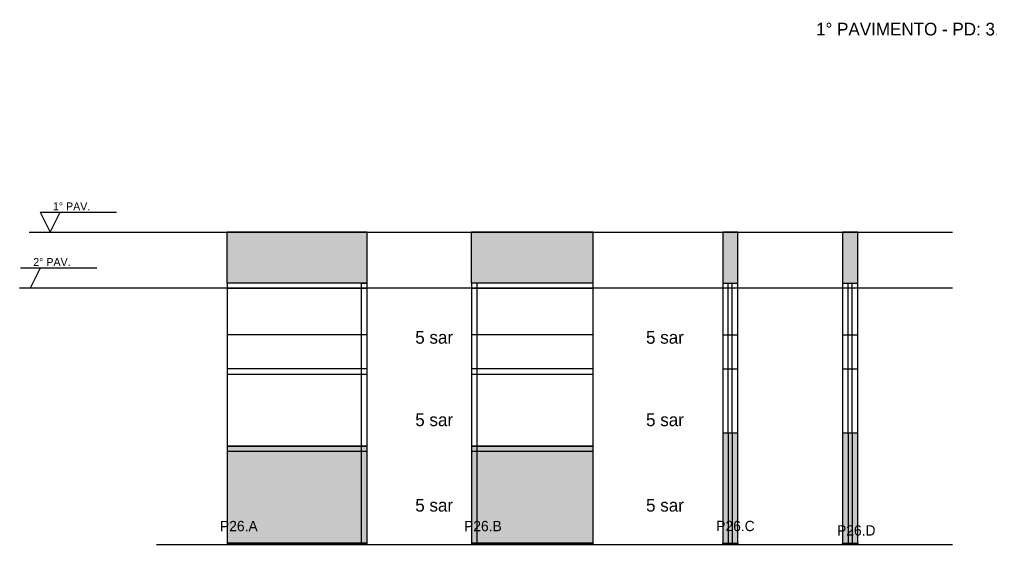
# Model space of a CAD drawing. Header units: metres. Extents: x 3473 to 8260, y 7512 to 8182.
# Drawn here: x 4824 to 6045, y 7512 to 8172 of the extents above; entities that cross this region are included whole.
import ezdxf

# ---------------------------------------------------------------- set-up
doc = ezdxf.new("R2010")
doc.units = ezdxf.units.M
for name, color, linetype in [('COTA', 7, 'Continuous'), ('Hachura', 7, 'Continuous'), ('NIVEL 1° PAV.', 7, 'Continuous'), ('NIVEL 2° PAV.', 7, 'Continuous'), ('NOMENCLATURA', 7, 'Continuous'), ('Nível', 7, 'Continuous'), ('Painéis', 7, 'Continuous'), ('SARR_2.2x7', 7, 'Continuous'), ('Texto Seção', 7, 'Continuous')]:
    doc.layers.add(name, color=color, linetype=linetype)

msp = doc.modelspace()

# ---------------------------------------------------------------- hatches: boundary and pattern name
at = {"layer": 'COTA'}
h = msp.add_hatch(color=7, dxfattribs=at)
h.dxf.hatch_style = 1
h.paths.add_polyline_path([(5085.4, 7840.5), (5261.4, 7840.5), (5261.4, 7840.5), (5261.4, 7904.5), (5261.4, 7904.5), (5085.4, 7904.5), (5085.4, 7904.5), (5085.4, 7840.5)])
h = msp.add_hatch(color=7, dxfattribs=at)
h.dxf.hatch_style = 1
h.paths.add_polyline_path([(5392.8, 7840.5), (5545.8, 7840.5), (5545.8, 7840.5), (5545.8, 7904.5), (5545.8, 7904.5), (5392.8, 7904.5), (5392.8, 7904.5), (5392.8, 7840.5)])
h = msp.add_hatch(color=7, dxfattribs=at)
h.dxf.hatch_style = 1
h.paths.add_polyline_path([(5708.5, 7840.5), (5727.5, 7840.5), (5727.5, 7840.5), (5727.5, 7904.5), (5727.5, 7904.5), (5708.5, 7904.5), (5708.5, 7904.5), (5708.5, 7840.5)])
h = msp.add_hatch(color=7, dxfattribs=at)
h.dxf.hatch_style = 1
h.paths.add_polyline_path([(5859.3, 7840.5), (5878.3, 7840.5), (5878.3, 7840.5), (5878.3, 7904.5), (5878.3, 7904.5), (5859.3, 7904.5), (5859.3, 7904.5), (5859.3, 7840.5)])
at = {"layer": 'Hachura'}
h = msp.add_hatch(color=7, dxfattribs=at)
h.dxf.hatch_style = 1
h.paths.add_polyline_path([(5727.5, 7511.5), (5727.5, 7651.5), (5727.5, 7651.5), (5708.5, 7651.5), (5708.5, 7651.5), (5708.5, 7511.5), (5708.5, 7511.5), (5727.5, 7511.5), (5727.5, 7511.5)])
h = msp.add_hatch(color=7, dxfattribs=at)
h.dxf.hatch_style = 1
h.paths.add_polyline_path([(5878.3, 7511.5), (5878.3, 7651.5), (5878.3, 7651.5), (5859.3, 7651.5), (5859.3, 7651.5), (5859.3, 7511.5), (5859.3, 7511.5), (5878.3, 7511.5), (5878.3, 7511.5)])
h = msp.add_hatch(color=7, dxfattribs=at)
h.dxf.hatch_style = 1
h.paths.add_polyline_path([(5261.4, 7511.5), (5261.4, 7635.5), (5261.4, 7635.5), (5085.4, 7635.5), (5085.4, 7635.5), (5085.4, 7511.5), (5085.4, 7511.5), (5261.4, 7511.5)])
h = msp.add_hatch(color=7, dxfattribs=at)
h.dxf.hatch_style = 1
h.paths.add_polyline_path([(5545.8, 7511.5), (5545.8, 7635.5), (5545.8, 7635.5), (5392.8, 7635.5), (5392.8, 7635.5), (5392.8, 7511.5), (5392.8, 7511.5), (5545.8, 7511.5), (5545.8, 7511.5)])

# ---------------------------------------------------------------- linework, layer by layer
at = {"layer": 'COTA', "color": 7, "lineweight": 25}
for p, q in [((5261.4, 7904.5), (5085.4, 7904.5)), ((5085.4, 7840.5), (5085.4, 7904.5)), ((5261.4, 7840.5), (5261.4, 7904.5)), ((5545.8, 7904.5), (5392.8, 7904.5)), ((5392.8, 7840.5), (5392.8, 7904.5)), ((5545.8, 7840.5), (5545.8, 7904.5))]:
    msp.add_line(p, q, dxfattribs=at)
for points in [[(5727.5, 7840.5), (5727.5, 7904.5), (5708.5, 7904.5), (5708.5, 7840.5)], [(5878.3, 7840.5), (5878.3, 7904.5), (5859.3, 7904.5), (5859.3, 7840.5)]]:
    msp.add_lwpolyline(points, dxfattribs=at)
at = {"layer": 'NIVEL 1° PAV.', "color": 7, "lineweight": 25}
for p, q in [((4850.3, 7929.5), (4946.3, 7929.5)), ((4850.3, 7929.5), (4862.8, 7904.5)), ((4862.8, 7904.5), (4875.3, 7929.5)), ((4836.5, 7904.5), (5997.4, 7904.5))]:
    msp.add_line(p, q, dxfattribs=at)
at = {"layer": 'NIVEL 2° PAV.', "color": 7, "lineweight": 25}
for p, q in [((4825.6, 7859.5), (4921.6, 7859.5)), ((4838.1, 7834.5), (4850.6, 7859.5)), ((4824.2, 7834.5), (5997.4, 7834.5))]:
    msp.add_line(p, q, dxfattribs=at)
at = {"layer": 'Nível', "color": 7, "lineweight": 25}
for p, q in [((4996.7, 7904.5), (5997.4, 7904.5)), ((4996.7, 7511.5), (5997.4, 7511.5))]:
    msp.add_line(p, q, dxfattribs=at)
at = {"layer": 'Painéis', "color": 7, "lineweight": 25}
for p, q in [((5085.4, 7840.5), (5085.4, 7732.5)), ((5261.4, 7840.5), (5085.4, 7840.5)), ((5261.4, 7732.5), (5261.4, 7840.5)), ((5392.8, 7840.5), (5392.8, 7732.5)), ((5545.8, 7840.5), (5392.8, 7840.5)), ((5545.8, 7732.5), (5545.8, 7840.5)), ((5708.5, 7840.5), (5708.5, 7513.5)), ((5708.5, 7840.5), (5727.5, 7840.5)), ((5727.5, 7513.5), (5727.5, 7840.5)), ((5859.3, 7840.5), (5859.3, 7651.5)), ((5859.3, 7840.5), (5878.3, 7840.5)), ((5878.3, 7651.5), (5878.3, 7840.5)), ((5261.4, 7775.5), (5085.4, 7775.5)), ((5545.8, 7775.5), (5392.8, 7775.5)), ((5708.5, 7775.5), (5727.5, 7775.5)), ((5859.3, 7775.5), (5878.3, 7775.5)), ((5085.4, 7732.5), (5085.4, 7635.5)), ((5261.4, 7732.5), (5085.4, 7732.5)), ((5261.4, 7635.5), (5261.4, 7732.5)), ((5392.8, 7732.5), (5392.8, 7635.5)), ((5545.8, 7732.5), (5392.8, 7732.5)), ((5545.8, 7635.5), (5545.8, 7732.5)), ((5708.5, 7732.5), (5727.5, 7732.5)), ((5859.3, 7732.5), (5878.3, 7732.5)), ((5727.5, 7651.5), (5708.5, 7651.5)), ((5859.3, 7651.5), (5859.3, 7513.5)), ((5878.3, 7651.5), (5859.3, 7651.5)), ((5878.3, 7513.5), (5878.3, 7651.5)), ((5085.4, 7635.5), (5085.4, 7511.5)), ((5085.4, 7635.5), (5261.4, 7635.5)), ((5261.4, 7635.5), (5085.4, 7635.5)), ((5261.4, 7511.5), (5261.4, 7635.5)), ((5392.8, 7635.5), (5392.8, 7511.5)), ((5392.8, 7635.5), (5545.8, 7635.5)), ((5545.8, 7635.5), (5392.8, 7635.5)), ((5545.8, 7511.5), (5545.8, 7635.5)), ((5085.4, 7513.5), (5261.4, 7513.5)), ((5392.8, 7513.5), (5545.8, 7513.5)), ((5708.5, 7513.5), (5727.5, 7513.5)), ((5859.3, 7513.5), (5878.3, 7513.5))]:
    msp.add_line(p, q, dxfattribs=at)
for points in [[(5261.4, 7513.5), (5085.4, 7513.5), (5085.4, 7511.5), (5261.4, 7511.5)], [(5545.8, 7513.5), (5392.8, 7513.5), (5392.8, 7511.5), (5545.8, 7511.5)], [(5708.5, 7513.5), (5727.5, 7513.5), (5727.5, 7511.5), (5708.5, 7511.5)], [(5859.3, 7513.5), (5878.3, 7513.5), (5878.3, 7511.5), (5859.3, 7511.5)]]:
    msp.add_lwpolyline(points, close=True, dxfattribs=at)
at = {"layer": 'SARR_2.2x7', "color": 7, "lineweight": 25}
for p, q in [((5254.4, 7840.5), (5254.4, 7840.5)), ((5254.4, 7732.5), (5254.4, 7840.5)), ((5254.4, 7840.5), (5261.4, 7840.5)), ((5399.8, 7840.5), (5392.8, 7840.5)), ((5399.8, 7840.5), (5399.8, 7840.5)), ((5399.8, 7732.5), (5399.8, 7840.5)), ((5715.5, 7732.5), (5715.5, 7840.5)), ((5720.5, 7732.5), (5720.5, 7840.5)), ((5866.3, 7732.5), (5866.3, 7840.5)), ((5871.3, 7732.5), (5871.3, 7840.5)), ((5261.4, 7833.5), (5085.4, 7833.5)), ((5545.8, 7833.5), (5392.8, 7833.5)), ((5254.4, 7635.5), (5254.4, 7732.5)), ((5399.8, 7635.5), (5399.8, 7732.5)), ((5715.5, 7651.5), (5715.5, 7732.5)), ((5720.5, 7651.5), (5720.5, 7732.5)), ((5866.3, 7651.5), (5866.3, 7732.5)), ((5871.3, 7651.5), (5871.3, 7732.5)), ((5261.4, 7725.5), (5085.4, 7725.5)), ((5545.8, 7725.5), (5392.8, 7725.5)), ((5715.5, 7651.5), (5715.5, 7513.5)), ((5720.5, 7651.5), (5720.5, 7513.5)), ((5866.3, 7651.5), (5866.3, 7513.5)), ((5871.3, 7651.5), (5871.3, 7513.5)), ((5254.4, 7513.5), (5254.4, 7635.5)), ((5399.8, 7513.5), (5399.8, 7635.5)), ((5261.4, 7628.5), (5085.4, 7628.5)), ((5545.8, 7628.5), (5392.8, 7628.5)), ((5092.4, 7513.5), (5092.4, 7513.5)), ((5254.4, 7513.5), (5254.4, 7513.5)), ((5399.8, 7513.5), (5399.8, 7513.5)), ((5538.8, 7513.5), (5538.8, 7513.5))]:
    msp.add_line(p, q, dxfattribs=at)

# ---------------------------------------------------------------- texts
at = {"layer": 'NIVEL 1° PAV.', "color": 7, "lineweight": 25}
msp.add_text('1° PAV.', height=10, dxfattribs=at).set_placement((4866.3, 7932))
at = {"layer": 'NIVEL 2° PAV.', "color": 7, "lineweight": 25}
msp.add_text('2° PAV.', height=10, dxfattribs=at).set_placement((4841.6, 7862))
at = {"layer": 'NOMENCLATURA', "color": 7, "lineweight": 25}
for s, p in [('1° PAVIMENTO - PD: 3.93\\PNÍVEL DE SAÍDA: 813.82\\PNIVEL DE CHEGADA: 817.75', (5825.9, 8152)), ('5 sar', (5321.9, 7764.2)), ('5 sar', (5612.1, 7764.2)), ('5 sar', (5321.9, 7660.5)), ('5 sar', (5612.1, 7660.5)), ('5 sar', (5321.9, 7553)), ('5 sar', (5612.1, 7553))]:
    msp.add_text(s, height=16, dxfattribs=at).set_placement(p)
at = {"layer": 'Texto Seção', "color": 7, "lineweight": 25}
for s, p in [('P26.A', (5076.4, 7528.3)), ('P26.B', (5383.3, 7528.3)), ('P26.C', (5700.4, 7528.4)), ('P26.D', (5852.3, 7522.8))]:
    msp.add_text(s, height=13, dxfattribs=at).set_placement(p)

doc.saveas('drawing.dxf')
